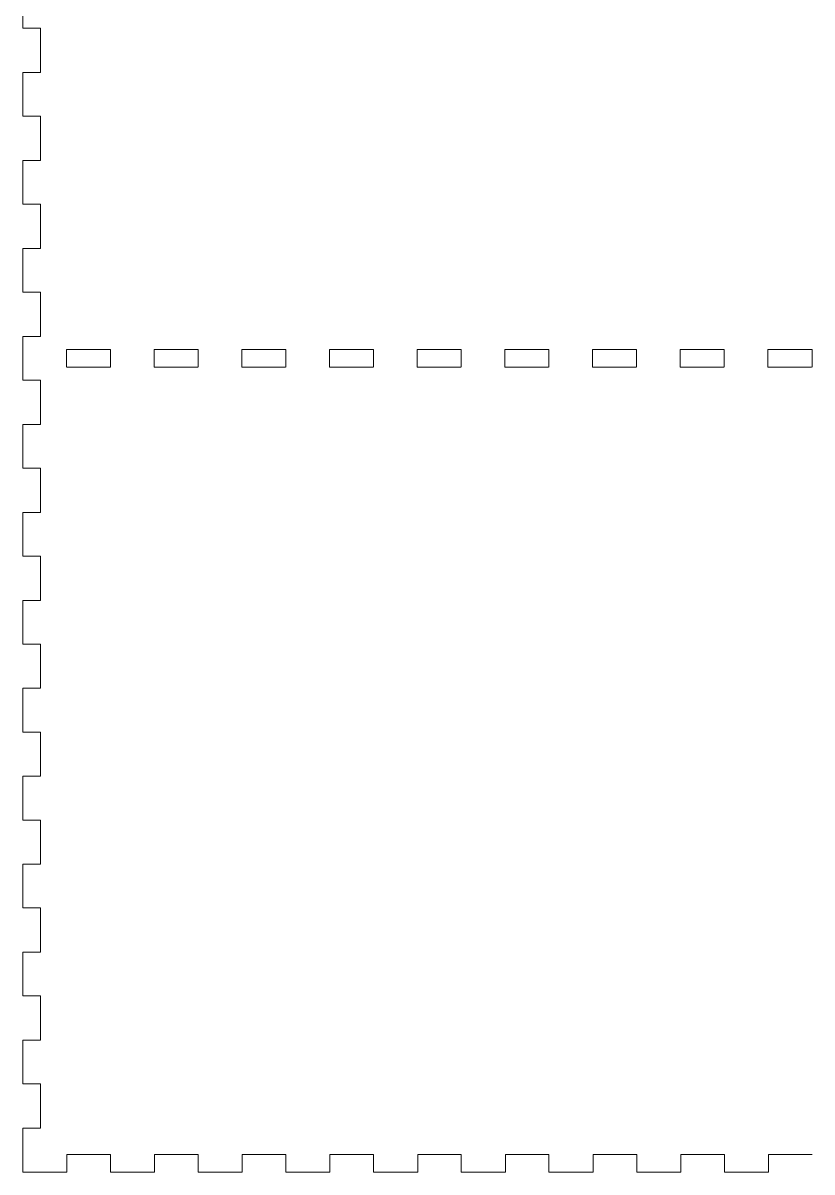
# Model space of a CAD drawing. Header units: millimetres. Extents: x -284 to 247, y -404 to 405.
# Drawn here: x -154.1 to -18.2, y -404 to -206.3 of the extents above; entities that cross this region are included whole.
import ezdxf

# ---------------------------------------------------------------- set-up
doc = ezdxf.new("R2010")
doc.units = ezdxf.units.MM
doc.header["$MEASUREMENT"] = 0
doc.layers.add('Layer 1', color=7, linetype='Continuous')

msp = doc.modelspace()

# ---------------------------------------------------------------- linework, layer by layer
at = {"layer": 'Layer 1', "lineweight": 0}
for points in [[(-154.0655, -207.1982), (-154.0655, -207.1982), (-154.0655, -199.6695), (-154.0655, -199.6695)], [(-151.0655, -207.1982), (-151.0655, -207.1982), (-154.0655, -207.1982), (-154.0655, -207.1982)], [(-151.0655, -214.8068), (-151.0655, -214.8068), (-151.0655, -207.1982), (-151.0655, -207.1982)], [(-154.0655, -222.3355), (-154.0655, -222.3355), (-154.0655, -214.8068), (-154.0655, -214.8068)], [(-151.0655, -214.8068), (-151.0655, -214.8068), (-154.0655, -214.8068), (-154.0655, -214.8068)], [(-151.0655, -222.3355), (-151.0655, -222.3355), (-154.0655, -222.3355), (-154.0655, -222.3355)], [(-151.0655, -229.9441), (-151.0655, -229.9441), (-151.0655, -222.3355), (-151.0655, -222.3355)], [(-154.0655, -237.4728), (-154.0655, -237.4728), (-154.0655, -229.9441), (-154.0655, -229.9441)], [(-151.0655, -229.9441), (-151.0655, -229.9441), (-154.0655, -229.9441), (-154.0655, -229.9441)], [(-151.0655, -237.4728), (-151.0655, -237.4728), (-154.0655, -237.4728), (-154.0655, -237.4728)], [(-151.0655, -245.0814), (-151.0655, -245.0814), (-151.0655, -237.4728), (-151.0655, -237.4728)], [(-154.0655, -252.6101), (-154.0655, -252.6101), (-154.0655, -245.0814), (-154.0655, -245.0814)], [(-151.0655, -245.0814), (-151.0655, -245.0814), (-154.0655, -245.0814), (-154.0655, -245.0814)], [(-151.0655, -252.6101), (-151.0655, -252.6101), (-154.0655, -252.6101), (-154.0655, -252.6101)], [(-151.0655, -260.2187), (-151.0655, -260.2187), (-151.0655, -252.6101), (-151.0655, -252.6101)], [(-154.0655, -267.7474), (-154.0655, -267.7474), (-154.0655, -260.2187), (-154.0655, -260.2187)], [(-151.0655, -260.2187), (-151.0655, -260.2187), (-154.0655, -260.2187), (-154.0655, -260.2187)], [(-146.5846, -262.483), (-146.5846, -262.483), (-146.5846, -265.483), (-146.5846, -265.483)], [(-146.5846, -262.483), (-146.5846, -262.483), (-138.9966, -262.483), (-138.9966, -262.483)], [(-138.9966, -262.483), (-138.9966, -262.483), (-138.9966, -265.483), (-138.9966, -265.483)], [(-131.4887, -262.483), (-131.4887, -262.483), (-131.4887, -265.483), (-131.4887, -265.483)], [(-131.4887, -262.483), (-131.4887, -262.483), (-123.9008, -262.483), (-123.9008, -262.483)], [(-123.9008, -262.483), (-123.9008, -262.483), (-123.9008, -265.483), (-123.9008, -265.483)], [(-116.3929, -262.483), (-116.3929, -262.483), (-116.3929, -265.483), (-116.3929, -265.483)], [(-116.3929, -262.483), (-116.3929, -262.483), (-108.805, -262.483), (-108.805, -262.483)], [(-108.805, -262.483), (-108.805, -262.483), (-108.805, -265.483), (-108.805, -265.483)], [(-101.297, -262.483), (-101.297, -262.483), (-101.297, -265.483), (-101.297, -265.483)], [(-101.297, -262.483), (-101.297, -262.483), (-93.7091, -262.483), (-93.7091, -262.483)], [(-93.7091, -262.483), (-93.7091, -262.483), (-93.7091, -265.483), (-93.7091, -265.483)], [(-86.2012, -262.483), (-86.2012, -262.483), (-86.2012, -265.483), (-86.2012, -265.483)], [(-86.2012, -262.483), (-86.2012, -262.483), (-78.6133, -262.483), (-78.6133, -262.483)], [(-78.6133, -262.483), (-78.6133, -262.483), (-78.6133, -265.483), (-78.6133, -265.483)], [(-71.1053, -262.483), (-71.1053, -262.483), (-71.1053, -265.483), (-71.1053, -265.483)], [(-71.1053, -262.483), (-71.1053, -262.483), (-63.5174, -262.483), (-63.5174, -262.483)], [(-63.5174, -262.483), (-63.5174, -262.483), (-63.5174, -265.483), (-63.5174, -265.483)], [(-56.0095, -262.483), (-56.0095, -262.483), (-56.0095, -265.483), (-56.0095, -265.483)], [(-56.0095, -262.483), (-56.0095, -262.483), (-48.4215, -262.483), (-48.4215, -262.483)], [(-48.4215, -262.483), (-48.4215, -262.483), (-48.4215, -265.483), (-48.4215, -265.483)], [(-40.9136, -262.483), (-40.9136, -262.483), (-40.9136, -265.483), (-40.9136, -265.483)], [(-40.9136, -262.483), (-40.9136, -262.483), (-33.3257, -262.483), (-33.3257, -262.483)], [(-33.3257, -262.483), (-33.3257, -262.483), (-33.3257, -265.483), (-33.3257, -265.483)], [(-25.8178, -262.483), (-25.8178, -262.483), (-25.8178, -265.483), (-25.8178, -265.483)], [(-25.8178, -262.483), (-25.8178, -262.483), (-18.2299, -262.483), (-18.2299, -262.483)], [(-18.2299, -262.483), (-18.2299, -262.483), (-18.2299, -265.483), (-18.2299, -265.483)], [(-146.5277, -265.483), (-146.5277, -265.483), (-139.0197, -265.483), (-139.0197, -265.483)], [(-131.4967, -265.483), (-131.4967, -265.483), (-123.9888, -265.483), (-123.9888, -265.483)], [(-116.4007, -265.483), (-116.4007, -265.483), (-108.8928, -265.483), (-108.8928, -265.483)], [(-101.3047, -265.483), (-101.3047, -265.483), (-93.7967, -265.483), (-93.7967, -265.483)], [(-86.2087, -265.483), (-86.2087, -265.483), (-78.7008, -265.483), (-78.7008, -265.483)], [(-71.1137, -265.483), (-71.1137, -265.483), (-63.6057, -265.483), (-63.6057, -265.483)], [(-56.0177, -265.483), (-56.0177, -265.483), (-48.5098, -265.483), (-48.5098, -265.483)], [(-40.9217, -265.483), (-40.9217, -265.483), (-33.4138, -265.483), (-33.4138, -265.483)], [(-25.8257, -265.483), (-25.8257, -265.483), (-18.3178, -265.483), (-18.3178, -265.483)], [(-151.0655, -267.7474), (-151.0655, -267.7474), (-154.0655, -267.7474), (-154.0655, -267.7474)], [(-151.0655, -275.356), (-151.0655, -275.356), (-151.0655, -267.7474), (-151.0655, -267.7474)], [(-154.0655, -282.8847), (-154.0655, -282.8847), (-154.0655, -275.356), (-154.0655, -275.356)], [(-151.0655, -275.356), (-151.0655, -275.356), (-154.0655, -275.356), (-154.0655, -275.356)], [(-151.0655, -282.8847), (-151.0655, -282.8847), (-154.0655, -282.8847), (-154.0655, -282.8847)], [(-151.0655, -290.4933), (-151.0655, -290.4933), (-151.0655, -282.8847), (-151.0655, -282.8847)], [(-154.0655, -298.022), (-154.0655, -298.022), (-154.0655, -290.4933), (-154.0655, -290.4933)], [(-151.0655, -290.4933), (-151.0655, -290.4933), (-154.0655, -290.4933), (-154.0655, -290.4933)], [(-151.0655, -298.022), (-151.0655, -298.022), (-154.0655, -298.022), (-154.0655, -298.022)], [(-151.0655, -305.6306), (-151.0655, -305.6306), (-151.0655, -298.022), (-151.0655, -298.022)], [(-154.0655, -313.1593), (-154.0655, -313.1593), (-154.0655, -305.6306), (-154.0655, -305.6306)], [(-151.0655, -305.6306), (-151.0655, -305.6306), (-154.0655, -305.6306), (-154.0655, -305.6306)], [(-151.0655, -313.1593), (-151.0655, -313.1593), (-154.0655, -313.1593), (-154.0655, -313.1593)], [(-151.0655, -320.7679), (-151.0655, -320.7679), (-151.0655, -313.1593), (-151.0655, -313.1593)], [(-154.0655, -328.2966), (-154.0655, -328.2966), (-154.0655, -320.7679), (-154.0655, -320.7679)], [(-151.0655, -320.7679), (-151.0655, -320.7679), (-154.0655, -320.7679), (-154.0655, -320.7679)], [(-151.0655, -328.2966), (-151.0655, -328.2966), (-154.0655, -328.2966), (-154.0655, -328.2966)], [(-151.0655, -335.9052), (-151.0655, -335.9052), (-151.0655, -328.2966), (-151.0655, -328.2966)], [(-154.0655, -343.4339), (-154.0655, -343.4339), (-154.0655, -335.9052), (-154.0655, -335.9052)], [(-151.0655, -335.9052), (-151.0655, -335.9052), (-154.0655, -335.9052), (-154.0655, -335.9052)], [(-151.0655, -343.4339), (-151.0655, -343.4339), (-154.0655, -343.4339), (-154.0655, -343.4339)], [(-151.0655, -351.0425), (-151.0655, -351.0425), (-151.0655, -343.4339), (-151.0655, -343.4339)], [(-154.0655, -358.5711), (-154.0655, -358.5711), (-154.0655, -351.0425), (-154.0655, -351.0425)], [(-151.0655, -351.0425), (-151.0655, -351.0425), (-154.0655, -351.0425), (-154.0655, -351.0425)], [(-151.0655, -358.5711), (-151.0655, -358.5711), (-154.0655, -358.5711), (-154.0655, -358.5711)], [(-151.0655, -366.1798), (-151.0655, -366.1798), (-151.0655, -358.5711), (-151.0655, -358.5711)], [(-154.0655, -373.7084), (-154.0655, -373.7084), (-154.0655, -366.1798), (-154.0655, -366.1798)], [(-151.0655, -366.1798), (-151.0655, -366.1798), (-154.0655, -366.1798), (-154.0655, -366.1798)], [(-151.0655, -373.7084), (-151.0655, -373.7084), (-154.0655, -373.7084), (-154.0655, -373.7084)], [(-151.0655, -381.3171), (-151.0655, -381.3171), (-151.0655, -373.7084), (-151.0655, -373.7084)], [(-154.0655, -388.8458), (-154.0655, -388.8458), (-154.0655, -381.3171), (-154.0655, -381.3171)], [(-151.0655, -381.3171), (-151.0655, -381.3171), (-154.0655, -381.3171), (-154.0655, -381.3171)], [(-151.0655, -388.8458), (-151.0655, -388.8458), (-154.0655, -388.8458), (-154.0655, -388.8458)], [(-151.0655, -396.4544), (-151.0655, -396.4544), (-151.0655, -388.8458), (-151.0655, -388.8458)], [(-154.0655, -404.0031), (-154.0655, -404.0031), (-154.0655, -396.4544), (-154.0655, -396.4544)], [(-151.0655, -396.4544), (-151.0655, -396.4544), (-154.0655, -396.4544), (-154.0655, -396.4544)], [(-146.4976, -401.003), (-146.4976, -401.003), (-146.4976, -404.0031), (-146.4976, -404.0031)], [(-146.4976, -401.003), (-146.4976, -401.003), (-138.9896, -401.003), (-138.9896, -401.003)], [(-138.9896, -401.003), (-138.9896, -401.003), (-138.9896, -404.0031), (-138.9896, -404.0031)], [(-131.4017, -401.003), (-131.4017, -401.003), (-131.4017, -404.0031), (-131.4017, -404.0031)], [(-131.4017, -401.003), (-131.4017, -401.003), (-123.8938, -401.003), (-123.8938, -401.003)], [(-123.8938, -401.003), (-123.8938, -401.003), (-123.8938, -404.0031), (-123.8938, -404.0031)], [(-116.3059, -401.003), (-116.3059, -401.003), (-116.3059, -404.0031), (-116.3059, -404.0031)], [(-116.3059, -401.003), (-116.3059, -401.003), (-108.7979, -401.003), (-108.7979, -401.003)], [(-108.7979, -401.003), (-108.7979, -401.003), (-108.7979, -404.0031), (-108.7979, -404.0031)], [(-101.21, -401.003), (-101.21, -401.003), (-101.21, -404.0031), (-101.21, -404.0031)], [(-101.21, -401.003), (-101.21, -401.003), (-93.7021, -401.003), (-93.7021, -401.003)], [(-93.7021, -401.003), (-93.7021, -401.003), (-93.7021, -404.0031), (-93.7021, -404.0031)], [(-86.1142, -401.003), (-86.1142, -401.003), (-86.1142, -404.0031), (-86.1142, -404.0031)], [(-86.1142, -401.003), (-86.1142, -401.003), (-78.6063, -401.003), (-78.6063, -401.003)], [(-78.6063, -401.003), (-78.6063, -401.003), (-78.6063, -404.0031), (-78.6063, -404.0031)], [(-71.0183, -401.003), (-71.0183, -401.003), (-71.0183, -404.0031), (-71.0183, -404.0031)], [(-71.0183, -401.003), (-71.0183, -401.003), (-63.5104, -401.003), (-63.5104, -401.003)], [(-63.5104, -401.003), (-63.5104, -401.003), (-63.5104, -404.0031), (-63.5104, -404.0031)], [(-55.9225, -401.003), (-55.9225, -401.003), (-55.9225, -404.0031), (-55.9225, -404.0031)], [(-55.9225, -401.003), (-55.9225, -401.003), (-48.4146, -401.003), (-48.4146, -401.003)], [(-48.4146, -401.003), (-48.4146, -401.003), (-48.4146, -404.0031), (-48.4146, -404.0031)], [(-40.8266, -401.003), (-40.8266, -401.003), (-40.8266, -404.0031), (-40.8266, -404.0031)], [(-40.8266, -401.003), (-40.8266, -401.003), (-33.3187, -401.003), (-33.3187, -401.003)], [(-33.3187, -401.003), (-33.3187, -401.003), (-33.3187, -404.0031), (-33.3187, -404.0031)], [(-25.7308, -401.003), (-25.7308, -401.003), (-25.7308, -404.0031), (-25.7308, -404.0031)], [(-25.7308, -401.003), (-25.7308, -401.003), (-18.2229, -401.003), (-18.2229, -401.003)], [(-154.0655, -404.0031), (-154.0655, -404.0031), (-146.4976, -404.0031), (-146.4976, -404.0031)], [(-138.9896, -404.0031), (-138.9896, -404.0031), (-131.4017, -404.0031), (-131.4017, -404.0031)], [(-123.8938, -404.0031), (-123.8938, -404.0031), (-116.3059, -404.0031), (-116.3059, -404.0031)], [(-108.7979, -404.0031), (-108.7979, -404.0031), (-101.21, -404.0031), (-101.21, -404.0031)], [(-93.7021, -404.0031), (-93.7021, -404.0031), (-86.1142, -404.0031), (-86.1142, -404.0031)], [(-78.6063, -404.0031), (-78.6063, -404.0031), (-71.0183, -404.0031), (-71.0183, -404.0031)], [(-63.5104, -404.0031), (-63.5104, -404.0031), (-55.9225, -404.0031), (-55.9225, -404.0031)], [(-48.4146, -404.0031), (-48.4146, -404.0031), (-40.8266, -404.0031), (-40.8266, -404.0031)], [(-33.3187, -404.0031), (-33.3187, -404.0031), (-25.7308, -404.0031), (-25.7308, -404.0031)]]:
    msp.add_open_spline(points, degree=3, dxfattribs=at)

doc.saveas('drawing.dxf')
